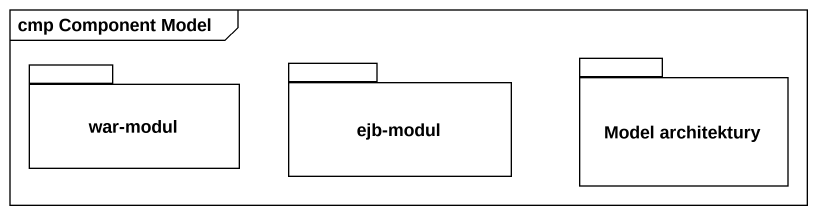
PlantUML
@startuml
mainframe cmp Component Model
package "war-modul" as war_modul {
}
package "ejb-modul" as ejb_modul {
}
package "Model architektury" as Model_architektury {
}
@enduml
